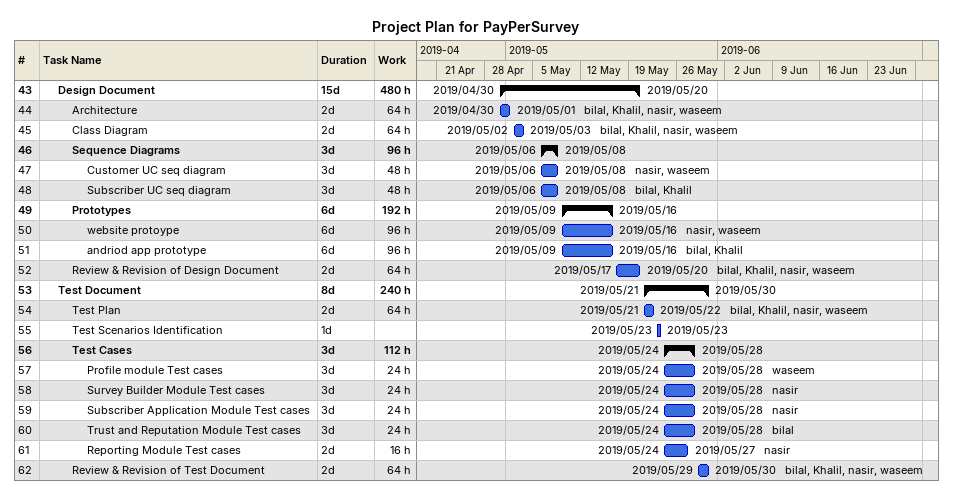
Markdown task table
Project Plan for PayPerSurvey

| ID | Level | Task | Duration | Start | Finish | Resources | Work (h) |
|---|---|---|---|---|---|---|---|
| 43 | 2 | **Design Document** | 15d | 2019-04-30 | 2019-05-20 |  | 480 |
| 44 | 3 | Architecture | 2d | 2019-04-30 | 2019-05-01 | bilal, Khalil, nasir, waseem | 64 |
| 45 | 3 | Class Diagram | 2d | 2019-05-02 | 2019-05-03 | bilal, Khalil, nasir, waseem | 64 |
| 46 | 3 | **Sequence Diagrams** | 3d | 2019-05-06 | 2019-05-08 |  | 96 |
| 47 | 4 | Customer UC seq diagram | 3d | 2019-05-06 | 2019-05-08 | nasir, waseem | 48 |
| 48 | 4 | Subscriber UC seq diagram | 3d | 2019-05-06 | 2019-05-08 | bilal, Khalil | 48 |
| 49 | 3 | **Prototypes** | 6d | 2019-05-09 | 2019-05-16 |  | 192 |
| 50 | 4 | website protoype | 6d | 2019-05-09 | 2019-05-16 | nasir, waseem | 96 |
| 51 | 4 | andriod app prototype | 6d | 2019-05-09 | 2019-05-16 | bilal, Khalil | 96 |
| 52 | 3 | Review & Revision of Design Document | 2d | 2019-05-17 | 2019-05-20 | bilal, Khalil, nasir, waseem | 64 |
| 53 | 2 | **Test Document** | 8d | 2019-05-21 | 2019-05-30 |  | 240 |
| 54 | 3 | Test Plan | 2d | 2019-05-21 | 2019-05-22 | bilal, Khalil, nasir, waseem | 64 |
| 55 | 3 | Test Scenarios Identification | 1d | 2019-05-23 | 2019-05-23 |  |  |
| 56 | 3 | **Test Cases** | 3d | 2019-05-24 | 2019-05-28 |  | 112 |
| 57 | 4 | Profile module Test cases | 3d | 2019-05-24 | 2019-05-28 | waseem | 24 |
| 58 | 4 | Survey Builder Module Test cases | 3d | 2019-05-24 | 2019-05-28 | nasir | 24 |
| 59 | 4 | Subscriber Application Module Test cases | 3d | 2019-05-24 | 2019-05-28 | nasir | 24 |
| 60 | 4 | Trust and Reputation Module Test cases | 3d | 2019-05-24 | 2019-05-28 | bilal | 24 |
| 61 | 4 | Reporting Module Test cases | 2d | 2019-05-24 | 2019-05-27 | nasir | 16 |
| 62 | 3 | Review & Revision of Test Document | 2d | 2019-05-29 | 2019-05-30 | bilal, Khalil, nasir, waseem | 64 |
